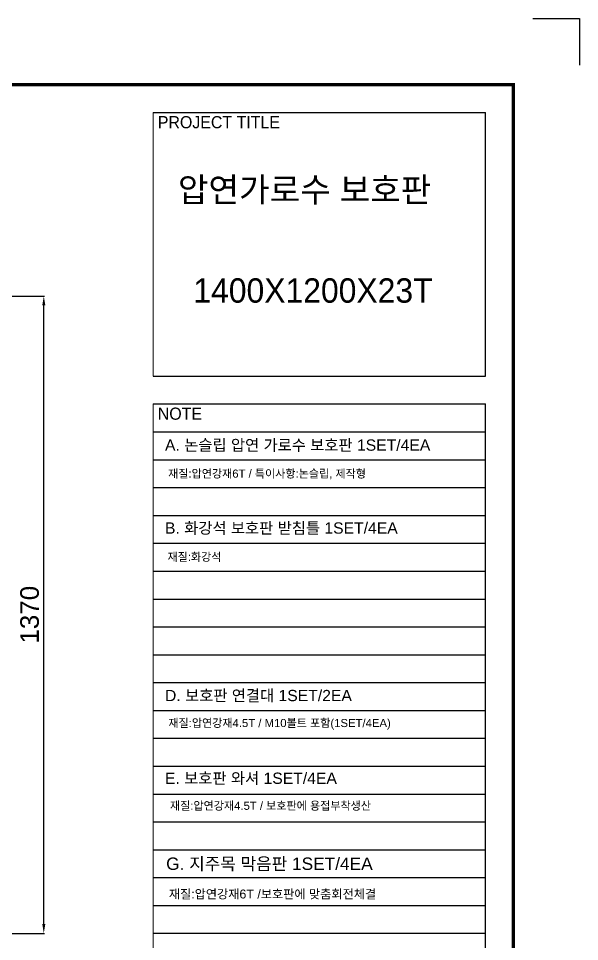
# Model space of a CAD drawing. Header units: millimetres. Extents: x 11916 to 17892, y -30913 to -26687.
# Drawn here: x 16685 to 17892, y -28671 to -26687 of the extents above; entities that cross this region are included whole.
import ezdxf

# ---------------------------------------------------------------- set-up
doc = ezdxf.new("R2010")
doc.units = ezdxf.units.MM
doc.layers.add('LAYOUT', color=7, linetype='Continuous')
doc.styles.add('H', font='')
doc.styles.get("Standard").update_dxf_attribs({"font": 'arial.ttf'})
doc.styles.get('H').set_extended_font_data('Dotum')
doc.dimstyles.new('ISO-25', dxfattribs={"dimtxt": 40, "dimasz": 20, "dimexe": 1.25, "dimexo": 10, "dimgap": 10, "dimtad": 1, "dimdec": 0, "dimtxsty": 'Standard', "dimcen": 2.5, "dimclrd": 3, "dimclre": 3, "dimclrt": 3, "dimadec": 0, "dimazin": 0, "dimtfac": 1, "dimtdec": 0, "dimtmove": 0, "dimatfit": 3, "dimfxl": 0, "dimarcsym": 0})

# ---------------------------------------------------------------- blocks, each defined once
blk = doc.blocks.new('*D32')
at = {"color": 3, "lineweight": -2, "transparency": 16777216}
for p, q in [((16669.4, -27283.6), (16740.9, -27283.6)), ((16739.7, -28633.6), (16739.7, -27303.6)), ((16669.4, -28653.6), (16740.9, -28653.6))]:
    blk.add_line(p, q, dxfattribs=at)
at = {"color": 3, "transparency": 16777216}
for points in [[(16736.4, -27303.6), (16743, -27303.6), (16739.7, -27283.6)], [(16736.4, -28633.6), (16743, -28633.6), (16739.7, -28653.6)]]:
    blk.add_solid(points, dxfattribs=at)
at = {"layer": 'Defpoints', "color": 0, "transparency": 16777216}
for p in [(16659.4, -27283.6), (16739.7, -27283.6), (16659.4, -28653.6)]:
    blk.add_point(p, dxfattribs=at)
at = {"color": 3, "transparency": 16777216, "insert": (16709.3, -27968.6), "char_height": 40, "attachment_point": 5, "rotation": 90}
blk.add_mtext('1370', dxfattribs=at)

msp = doc.modelspace()

# ---------------------------------------------------------------- linework, layer by layer
for p, q in [((17791.5, -26686.8), (17892.1, -26686.8)), ((17892.1, -26686.8), (17892.1, -26787.4)), ((16975.3, -26889), (17689.9, -26889)), ((17689.9, -27455.6), (17689.9, -26889)), ((16975.3, -27455.6), (17689.9, -27455.6)), ((16975.3, -27515.5), (17689.9, -27515.5)), ((17689.9, -29961.2), (17689.9, -27515.5)), ((16975.3, -27575.4), (17689.9, -27575.4)), ((16975.3, -27635.3), (17689.9, -27635.3)), ((16975.3, -27695.2), (17689.9, -27695.2)), ((16975.3, -27755.1), (17689.9, -27755.1)), ((16975.3, -27815), (17689.9, -27815)), ((16975.3, -27874.9), (17689.9, -27874.9)), ((16975.3, -27934.8), (17689.9, -27934.8)), ((16975.3, -27994.7), (17689.9, -27994.7)), ((16975.3, -28054.6), (17689.9, -28054.6)), ((16975.3, -28114.5), (17689.9, -28114.5)), ((16975.3, -28174.4), (17689.9, -28174.4)), ((16975.3, -28234.3), (17689.9, -28234.3)), ((16975.3, -28294.2), (17689.9, -28294.2)), ((16975.3, -28354.1), (17689.9, -28354.1)), ((16975.3, -28413.9), (17689.9, -28413.9)), ((16975.3, -28473.8), (17689.9, -28473.8)), ((16975.3, -28533.7), (17689.9, -28533.7)), ((16975.3, -28593.6), (17689.9, -28593.6)), ((16975.3, -28653.5), (17689.9, -28653.5))]:
    msp.add_line(p, q)
at = {"color": 0, "lineweight": 20}
for p, q in [((16975.3, -27455.6), (16975.3, -26889)), ((16975.3, -29961.2), (16975.3, -27515.5))]:
    msp.add_line(p, q, dxfattribs=at)
at = {"layer": 'LAYOUT'}
for p, q in [((17749.8, -26829.1), (15988.9, -26829.1)), ((17749.8, -27224.4), (17749.8, -26829.1))]:
    msp.add_line(p, q, dxfattribs=at)
at = {"layer": 'LAYOUT', "const_width": 7.11}
msp.add_lwpolyline([(12058, -30770.7), (17749.8, -30770.7), (17749.8, -26829.1), (12058, -26829.1)], close=True, dxfattribs=at)

# ---------------------------------------------------------------- texts
at = {"style": 'H'}
for s, height, p in [('PROJECT TITLE', 26.204, (16984.9, -26922.9)), ('압연가로수 보호판', 52.41, (17028.1, -27081.2)), ('1400X1200X23T', 52.408, (17061.4, -27297.8)), ('NOTE', 26.2, (16984.9, -27549.5))]:
    msp.add_text(s, height=height, dxfattribs=at).set_placement(p)
for s, height, p in [('A. 논슬립 압연 가로수 보호판 1SET/4EA', 24.2, (17000.4, -27616)), ('재질:압연강재6T / 특이사항:논슬립, 제작형', 17.424, (17007.1, -27674)), ('B. 화강석 보호판 받침틀 1SET/4EA', 24.2, (17000.4, -27794.3)), ('재질:화강석', 17.42, (17005.8, -27853)), ('D. 보호판 연결대 1SET/2EA', 24.2, (17000.4, -28154.4)), ('재질:압연강재4.5T / M10볼트 포함(1SET/4EA)', 17.424, (17007.7, -28210.1)), ('E. 보호판 와셔 1SET/4EA', 24.2, (17000.4, -28332.2)), ('재질:압연강재4.5T / 보호판에 용접부착생산', 17.424, (17011.1, -28388)), ('G. 지주목 막음판 1SET/4EA', 26.62, (17002.9, -28517.2)), ('재질:압연강재6T /보호판에 맞춤회전체결', 19.166, (17008.7, -28578.6))]:
    msp.add_text(s, height=height).set_placement(p)

# ---------------------------------------------------------------- dimensions: what is measured, and where the dimension line sits
dim = msp.add_linear_dim(base=(16739.7, -27283.6), p1=(16659.4, -28653.6), p2=(16659.4, -27283.6), angle=90, dimstyle='ISO-25')
dim.commit()
dim.dimension.update_dxf_attribs({"geometry": '*D32', "text_midpoint": (16709.3, -27968.6)})

doc.saveas('drawing.dxf')
